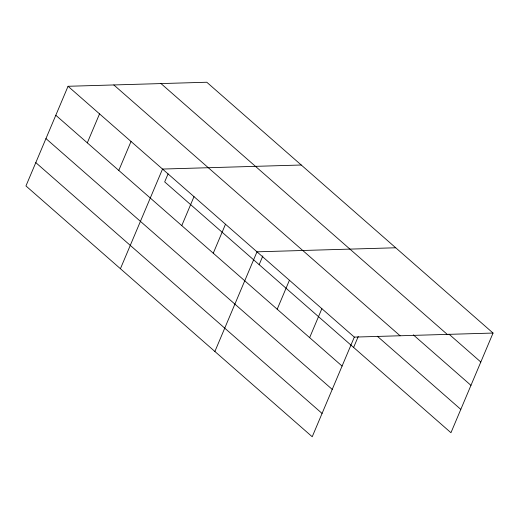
<?xml version="1.0" encoding="UTF-8"?>
<svg xmlns="http://www.w3.org/2000/svg" width="519" height="519" viewBox="0 0 519 519"><rect width="100%" height="100%" fill="white"/><g stroke="black" fill="none" stroke-linecap="round" stroke-linejoin="round"><path stroke-width="0.78" d="M493.05 333.055L206.783 82.242L68.047 86.284L25.95 185.945L312.217 436.758L354.315 337.103L493.05 333.055L450.953 432.716L164.685 181.897L168.072 173.878M87.302 142.848L99.538 113.875M118.786 170.433L131.028 141.466M120.421 268.712L162.518 169.058L301.254 165.01M181.767 225.616L194.002 196.643M213.257 253.207L225.493 224.234M214.885 351.48L256.983 251.825L395.718 247.777M259.156 264.664L262.848 255.919M277.191 309.22L289.427 280.254M309.635 337.648L321.871 308.675M353.621 347.438L358.24 336.5M448.967 334.126L480.815 362.022M161 83.578L447.268 334.392M413.28 334.82L470.96 385.351M113.83 84.954L400.097 335.767M377.294 336.215L460.807 409.387M68.047 86.284L354.315 337.103M55.812 115.257L342.079 366.07M45.957 138.586L332.225 389.399M35.805 162.616L322.072 413.435"/></g></svg>
